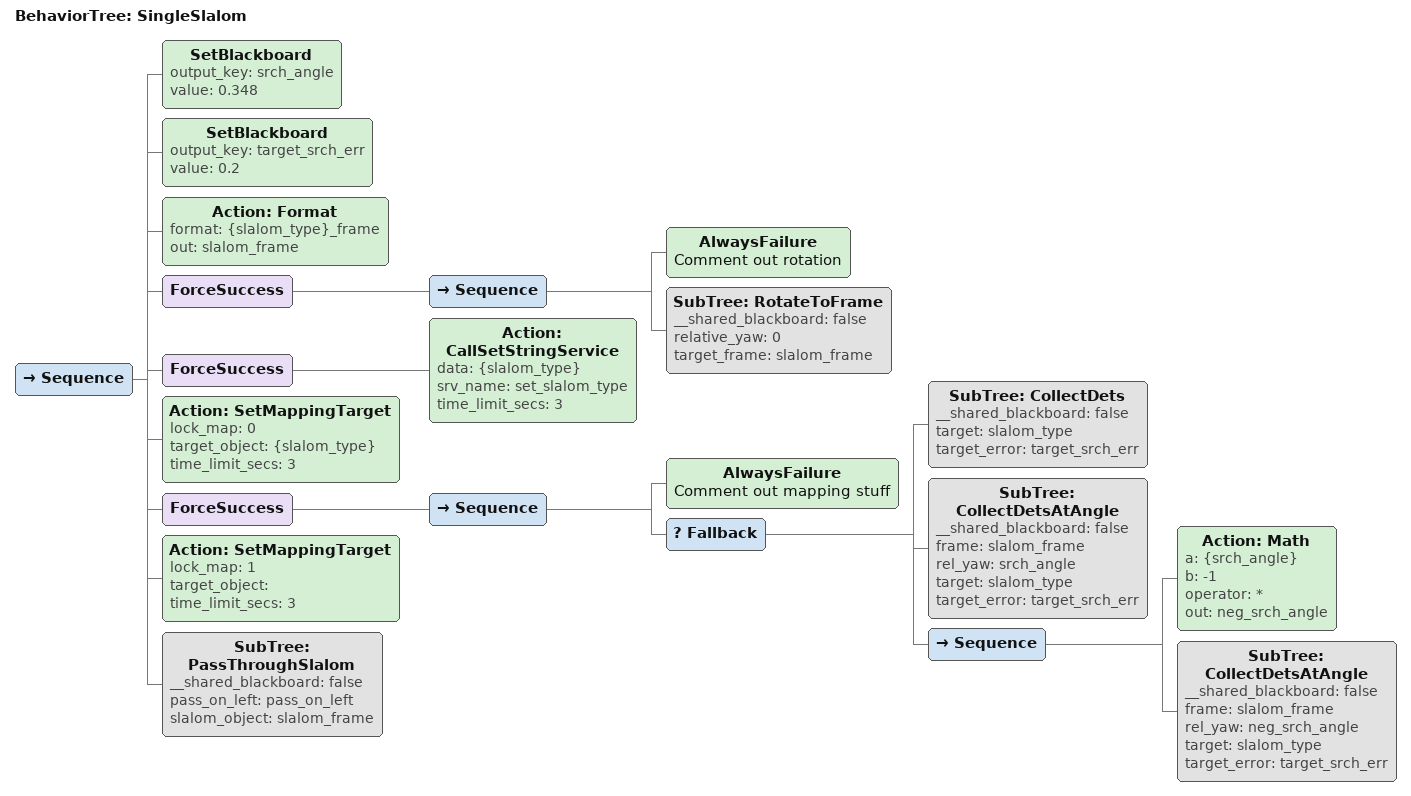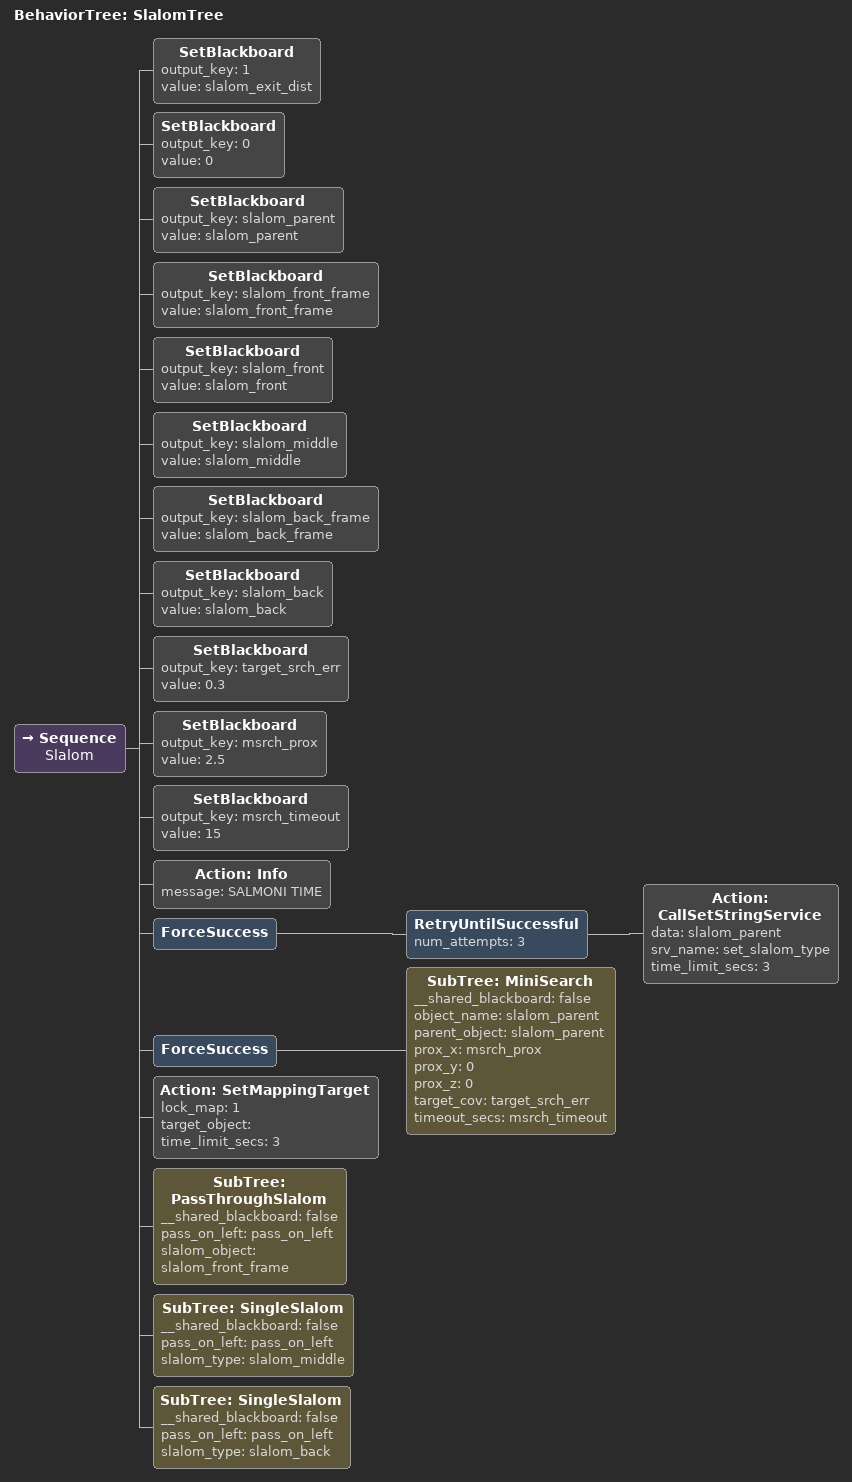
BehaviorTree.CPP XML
<BehaviorTree ID="SingleSlalom">
    <Sequence>
        <SetBlackboard output_key="srch_angle" value="0.348"/>
        <SetBlackboard output_key="target_srch_err" value="0.2"/>
        <Action ID="Format" format="{slalom_type}_frame" out="slalom_frame"/>
        <ForceSuccess>
            <Sequence>
                <AlwaysFailure name="Comment out rotation"/>
                <SubTree ID="RotateToFrame" __shared_blackboard="false" relative_yaw="0" target_frame="slalom_frame"/>
            </Sequence>
        </ForceSuccess>
        <ForceSuccess>
            <Action ID="CallSetStringService" data="{slalom_type}" srv_name="set_slalom_type" time_limit_secs="3"/>
        </ForceSuccess>
        <Action ID="SetMappingTarget" lock_map="0" target_object="{slalom_type}" time_limit_secs="3"/>
        <ForceSuccess>
            <Sequence>
                <AlwaysFailure name="Comment out mapping stuff"/>
                <Fallback>
                    <SubTree ID="CollectDets" __shared_blackboard="false" target="slalom_type" target_error="target_srch_err"/>
                    <SubTree ID="CollectDetsAtAngle" __shared_blackboard="false" frame="slalom_frame" rel_yaw="srch_angle" target="slalom_type" target_error="target_srch_err"/>
                    <Sequence>
                        <Action ID="Math" a="{srch_angle}" b="-1" operator="*" out="neg_srch_angle"/>
                        <SubTree ID="CollectDetsAtAngle" __shared_blackboard="false" frame="slalom_frame" rel_yaw="neg_srch_angle" target="slalom_type" target_error="target_srch_err"/>
                    </Sequence>
                </Fallback>
            </Sequence>
        </ForceSuccess>
        <Action ID="SetMappingTarget" lock_map="1" target_object="" time_limit_secs="3"/>
        <SubTree ID="PassThroughSlalom" __shared_blackboard="false" pass_on_left="pass_on_left" slalom_object="slalom_frame"/>
    </Sequence>
</BehaviorTree>

<BehaviorTree ID="SlalomTree">
    <Sequence name="Slalom">
        <SetBlackboard output_key="1" value="slalom_exit_dist"/>
        <SetBlackboard output_key="0" value="0"/>
        <SetBlackboard output_key="slalom_parent" value="slalom_parent"/>
        <SetBlackboard output_key="slalom_front_frame" value="slalom_front_frame"/>
        <SetBlackboard output_key="slalom_front" value="slalom_front"/>
        <SetBlackboard output_key="slalom_middle" value="slalom_middle"/>
        <SetBlackboard output_key="slalom_back_frame" value="slalom_back_frame"/>
        <SetBlackboard output_key="slalom_back" value="slalom_back"/>
        <SetBlackboard output_key="target_srch_err" value="0.3"/>
        <SetBlackboard output_key="msrch_prox" value="2.5"/>
        <SetBlackboard output_key="msrch_timeout" value="15"/>
        <Action ID="Info" message="SALMONI TIME"/>
        <ForceSuccess>
            <RetryUntilSuccessful num_attempts="3">
                <Action ID="CallSetStringService" data="slalom_parent" srv_name="set_slalom_type" time_limit_secs="3"/>
            </RetryUntilSuccessful>
        </ForceSuccess>
        <ForceSuccess>
            <SubTree ID="MiniSearch" __shared_blackboard="false" object_name="slalom_parent" parent_object="slalom_parent" prox_x="msrch_prox" prox_y="0" prox_z="0" target_cov="target_srch_err" timeout_secs="msrch_timeout"/>
        </ForceSuccess>
        <Action ID="SetMappingTarget" lock_map="1" target_object="" time_limit_secs="3"/>
        <SubTree ID="PassThroughSlalom" __shared_blackboard="false" pass_on_left="pass_on_left" slalom_object="slalom_front_frame"/>
        <SubTree ID="SingleSlalom" __shared_blackboard="false" pass_on_left="pass_on_left" slalom_type="slalom_middle"/>
        <SubTree ID="SingleSlalom" __shared_blackboard="false" pass_on_left="pass_on_left" slalom_type="slalom_back"/>
    </Sequence>
</BehaviorTree>
